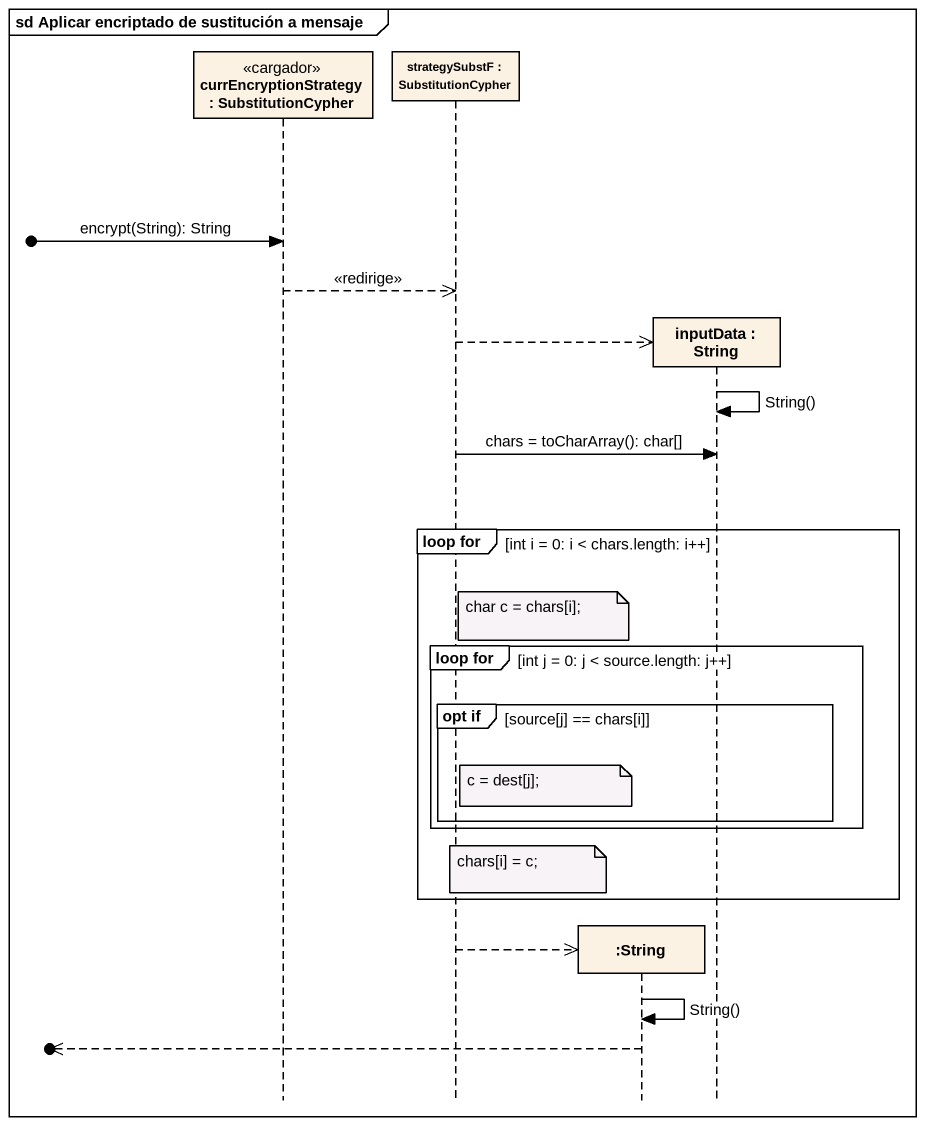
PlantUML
@startuml
mainframe sd Aplicar encriptado de sustitución a mensaje
hide footbox
participant "currEncryptionStrategy : SubstitutionCypher" as currEncryptionStrategy <<cargador>>
participant "strategySubstF : SubstitutionCypher" as strategySubstF
participant ":String" as String
participant "inputData : String" as inputData

[o-> currEncryptionStrategy : encrypt(String): String
currEncryptionStrategy -->> strategySubstF : <<redirige>>
strategySubstF -->> inputData **
inputData -> inputData : String()
strategySubstF -> inputData : chars = toCharArray(): char[]
group loop for [int i = 0: i < chars.length: i++]
  note right of strategySubstF : char c = chars[i];
  group loop for [int j = 0: j < source.length: j++]
    group opt if [source[j] == chars[i]]
      note right of strategySubstF : c = dest[j];
    end
  end
  note over strategySubstF : chars[i] = c;
end
strategySubstF -->> String **
String -> String : String()
[o<<-- String
@enduml
